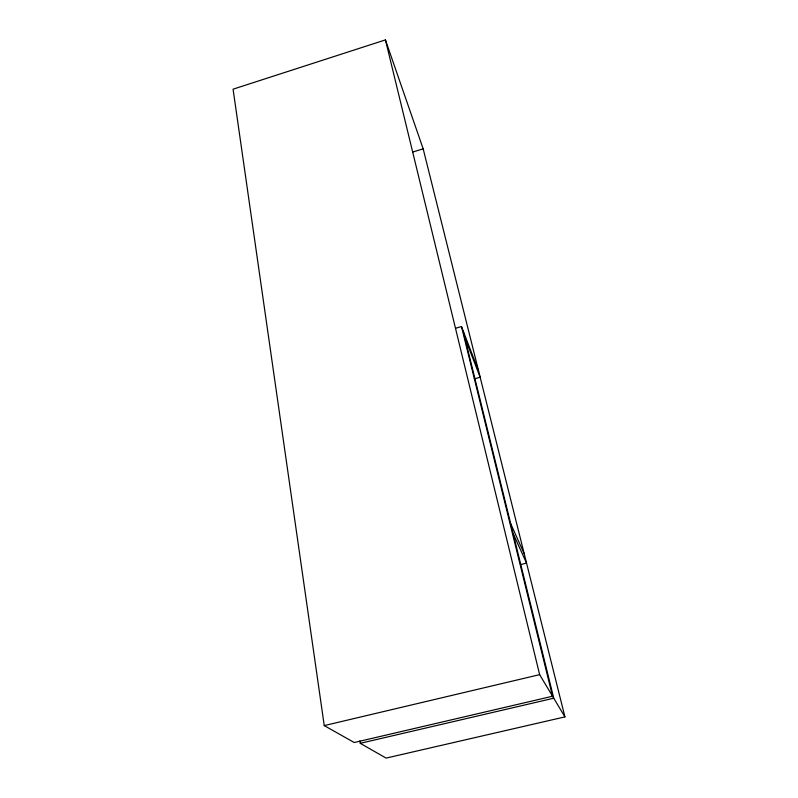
<?xml version="1.0" encoding="UTF-8"?>
<svg xmlns="http://www.w3.org/2000/svg" width="798" height="798" viewBox="0 0 798 798"><rect width="100%" height="100%" fill="white"/><g stroke="black" fill="none" stroke-linecap="round" stroke-linejoin="round"><path stroke-width="1.2" d="M359.868 740.863L360.257 743.317L386.092 758.1L564.924 716.893L423.169 148.827L385.434 39.9L233.076 89.186L324.237 725.601L354.222 742.529L552.555 696.235L461.493 326.562L455.508 328.257M412.526 152.109L423.169 148.827M474.291 378.88L480.167 377.255L464.685 337.145M520.655 564.585L526.55 563.109L513.134 533.583M324.237 725.601L539.638 674.649L564.924 716.893M360.257 743.317L553.742 698.21L463.109 330.771M510.69 523.668L524.216 553.782M461.493 326.562L478.65 371.19M385.434 39.9L539.638 674.649"/></g></svg>
